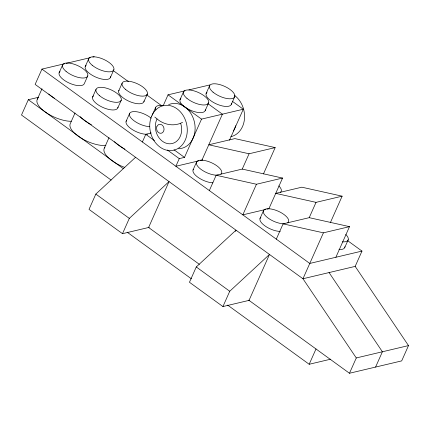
<?xml version="1.0" encoding="UTF-8"?>
<svg xmlns="http://www.w3.org/2000/svg" width="430" height="430" viewBox="0 0 430 430"><rect width="100%" height="100%" fill="white"/><g stroke="black" fill="none" stroke-linecap="round" stroke-linejoin="round"><path stroke-width="0.64" d="M38.759 97.244L28.316 99.717L21.5 115.025L111.139 180.068M64.785 63.694L41.947 69.106L35.131 84.409L302.962 278.753L356.287 357.954L349.472 373.256L248.674 300.118M37.356 99.163L41.989 88.757M59.125 72.778L62.533 65.123M85.231 66.596L88.634 58.942M87.758 75.89L84.35 83.544A13.722 5.515 24 0 1 68.343 82.662A13.722 5.515 24 0 1 60.006 71.6M75.019 112.999L70.386 123.405A22.871 9.191 24 0 0 80.824 137.933A22.871 9.191 24 0 0 105.898 145.464M92.6 97.067L96.008 89.413M110.456 77.362L113.864 69.708M118.707 90.886L122.115 83.237M117.831 107.839L121.239 100.185M104.366 148.065L109.005 137.654M126.081 121.362L129.489 113.708M135.568 157.289L95.831 194.08L89.015 209.388L122.496 233.683L149.253 227.346M143.937 101.657L147.345 94.003M152.188 115.181L155.596 107.527M142.378 141.981L145.786 134.332L151.011 133.096M163.18 105.758L168.044 94.826L185.013 90.811M180.003 99.733L183.411 92.084M122.496 233.683L129.312 218.375L169.044 181.584L148.603 227.502M206.11 93.557L209.517 85.903M229.502 140.207L243.294 109.231L201.525 119.121L184.486 157.385L179.267 158.622L175.859 166.276L198.703 160.868M205.234 110.505L208.641 102.851M193.038 169.947L196.446 162.293M201.966 160.094L222.412 114.176L207.83 103.598M231.34 104.323L234.742 96.669M209.34 190.571L216.156 175.263L242.257 169.081L282.553 178.068L268.922 208.679L266.966 209.141M235.457 231.394L236 230.168L196.268 266.96L189.453 282.268L222.933 306.558L249.69 300.226M242.257 169.081L249.072 153.773L275.178 147.592L263.461 173.919M282.553 178.068L256.447 184.25L242.816 214.86L265.659 209.453M259.994 218.531L263.402 210.877M222.933 306.558L229.744 291.255L269.481 254.458L249.034 300.377M276.296 239.155L283.112 223.847L309.218 217.666L349.509 226.653L335.878 257.264M309.218 217.666L316.034 202.358L342.135 196.177L330.417 222.509M349.509 226.653L323.403 232.834L302.962 278.753L355.175 266.39L361.985 251.082L347.859 240.838M344.806 247.411L348.214 239.763M227.642 305.106L309.181 364.269L315.996 348.966M375.578 367.075L382.394 351.772L329.068 272.572M355.175 266.39L408.5 345.591L401.685 360.894L349.472 373.256M157.014 118.997L156.928 119.137A16.012 12.97 76.7 0 0 167.184 143.507A16.012 12.97 76.7 0 0 181.1 124.84L180.578 123.259M182.556 122.356L180.353 123.362A32.223 26.101 76.7 0 1 159.03 120.486L154.816 117.073M66.091 63.387L90.241 57.668M92.853 57.05L94.154 56.744M188.931 89.881L209.819 84.936M200.009 160.557L202.616 159.939M361.985 251.082L309.777 263.445L41.947 69.106M309.181 364.269L330.718 359.174M356.287 357.954L408.5 345.591M275.178 147.592L234.887 138.605L208.781 144.786L249.072 153.773M342.135 196.177L301.844 187.195L275.738 193.376L316.034 202.358M216.156 175.263L256.447 184.25M283.112 223.847L323.403 232.834M232.496 101.394L243.294 109.231M168.044 94.826L201.525 119.121M113.171 70.541L128.382 81.576M146.856 94.982L161.519 105.624M173.994 149.769L184.486 157.385M145.786 134.332L154.429 140.599M167.388 150L179.267 158.622M28.316 99.717L123.324 168.657M148.237 227.239L199.359 264.332M95.831 194.08L129.312 218.375M196.268 266.96L229.744 291.255M127.205 232.227L191.463 278.855M205.352 109.774A13.722 5.515 24 0 1 190.033 110.005A13.722 5.515 24 0 1 180.89 98.561M168.63 104.635A22.871 18.528 76.7 0 1 194.414 122.018A22.871 18.528 76.7 0 1 178.74 148.737M235.699 125.689A22.871 18.528 76.7 0 1 233.291 131.021M234.404 95.304A22.871 18.528 76.7 0 1 244.482 118.804A22.871 18.528 76.7 0 1 230.845 136.681M231.458 103.592A13.722 5.515 24 0 1 216.139 103.823A13.722 5.515 24 0 1 206.997 92.38M91.456 124.781A22.871 9.191 24 0 1 80.109 116.611M124.77 167.442A22.871 9.191 24 0 1 104.909 147.318M124.942 149.183A22.871 9.191 24 0 1 123.969 148.656M123.491 148.388A22.871 9.191 24 0 1 114.477 141.68M71.299 121.292A22.871 9.191 24 0 1 46.021 112.536A22.871 9.191 24 0 1 37.894 98.422M54.605 98.384A22.871 9.191 24 0 1 48.73 94.009M150.973 132.768A13.722 5.515 24 0 1 150.425 133.305M147.63 134.214A13.722 5.515 24 0 1 132.241 129.537A13.722 5.515 24 0 1 126.42 120.722M149.774 126.614A13.722 5.515 24 0 1 132.284 119.325A13.722 5.515 24 0 1 133.569 111.596A13.722 5.515 24 0 1 151.177 118.207M212.877 182.841A13.722 5.515 24 0 1 198.268 177.504A13.722 5.515 24 0 1 193.376 169.307M217.994 175.144A13.722 5.515 24 0 1 197.257 165.641A13.722 5.515 24 0 1 209.157 161.771A13.722 5.515 24 0 1 220.789 174.236M144.055 100.926A13.722 5.515 24 0 1 129.559 101.523A13.722 5.515 24 0 1 119.045 90.246M155.88 109.946A13.722 5.515 24 0 1 163.427 105.672M345.768 234.468A13.722 5.515 24 0 1 342.361 241.859M284.95 223.729A13.722 5.515 24 0 1 264.214 214.226A13.722 5.515 24 0 1 276.114 210.356A13.722 5.515 24 0 1 287.745 222.826M280.285 231.437A13.722 5.515 24 0 1 264.778 225.772A13.722 5.515 24 0 1 260.881 217.36M110.58 76.631A13.722 5.515 24 0 1 95.261 76.868A13.722 5.515 24 0 1 86.113 65.419M117.949 107.108A13.722 5.515 24 0 1 102.636 107.339A13.722 5.515 24 0 1 93.487 95.895M344.93 246.68A13.722 5.515 24 0 1 338.953 249.513M278.807 185.884A13.722 5.515 24 0 1 280.371 192.35M276.318 193.312A13.722 5.515 24 0 1 275.404 193.274M186.948 98.352A13.722 5.515 24 0 0 208.303 103.49A13.722 5.515 24 0 0 192.823 90.558A13.722 5.515 24 0 0 186.948 98.352M151.419 116.627A22.871 18.528 76.7 0 0 170.301 150.607A22.871 18.528 76.7 0 0 183.803 116.6A22.871 18.528 76.7 0 0 151.419 116.627M156.773 126.866A4.574 3.703 76.7 0 0 160.987 133.305A4.574 3.703 76.7 0 0 163.174 126.2A4.574 3.703 76.7 0 0 156.773 126.866M213.054 92.17A13.722 5.515 24 0 0 234.409 97.309A13.722 5.515 24 0 0 218.929 84.377A13.722 5.515 24 0 0 213.054 92.17M125.651 89.505A13.722 5.515 24 0 0 147.006 94.643A13.722 5.515 24 0 0 131.526 81.711A13.722 5.515 24 0 0 125.651 89.505M92.176 65.215A13.722 5.515 24 0 0 113.525 70.348A13.722 5.515 24 0 0 98.051 57.416A13.722 5.515 24 0 0 92.176 65.215M66.07 71.396A13.722 5.515 24 0 0 87.419 76.529A13.722 5.515 24 0 0 71.944 63.597A13.722 5.515 24 0 0 66.07 71.396M99.545 95.686A13.722 5.515 24 0 0 120.9 100.824A13.722 5.515 24 0 0 105.42 87.892A13.722 5.515 24 0 0 99.545 95.686"/></g></svg>
